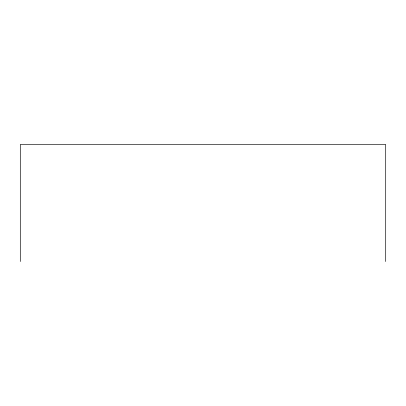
<?xml version="1.0" encoding="UTF-8"?>
<svg xmlns="http://www.w3.org/2000/svg" width="406" height="406" viewBox="0 0 406 406"><rect width="100%" height="100%" fill="white"/><g stroke="black" fill="none" stroke-linecap="round" stroke-linejoin="round"><path stroke-width="0.61" d="M385.7 261.515L385.7 144.485L20.3 144.485L20.3 261.515"/></g></svg>
